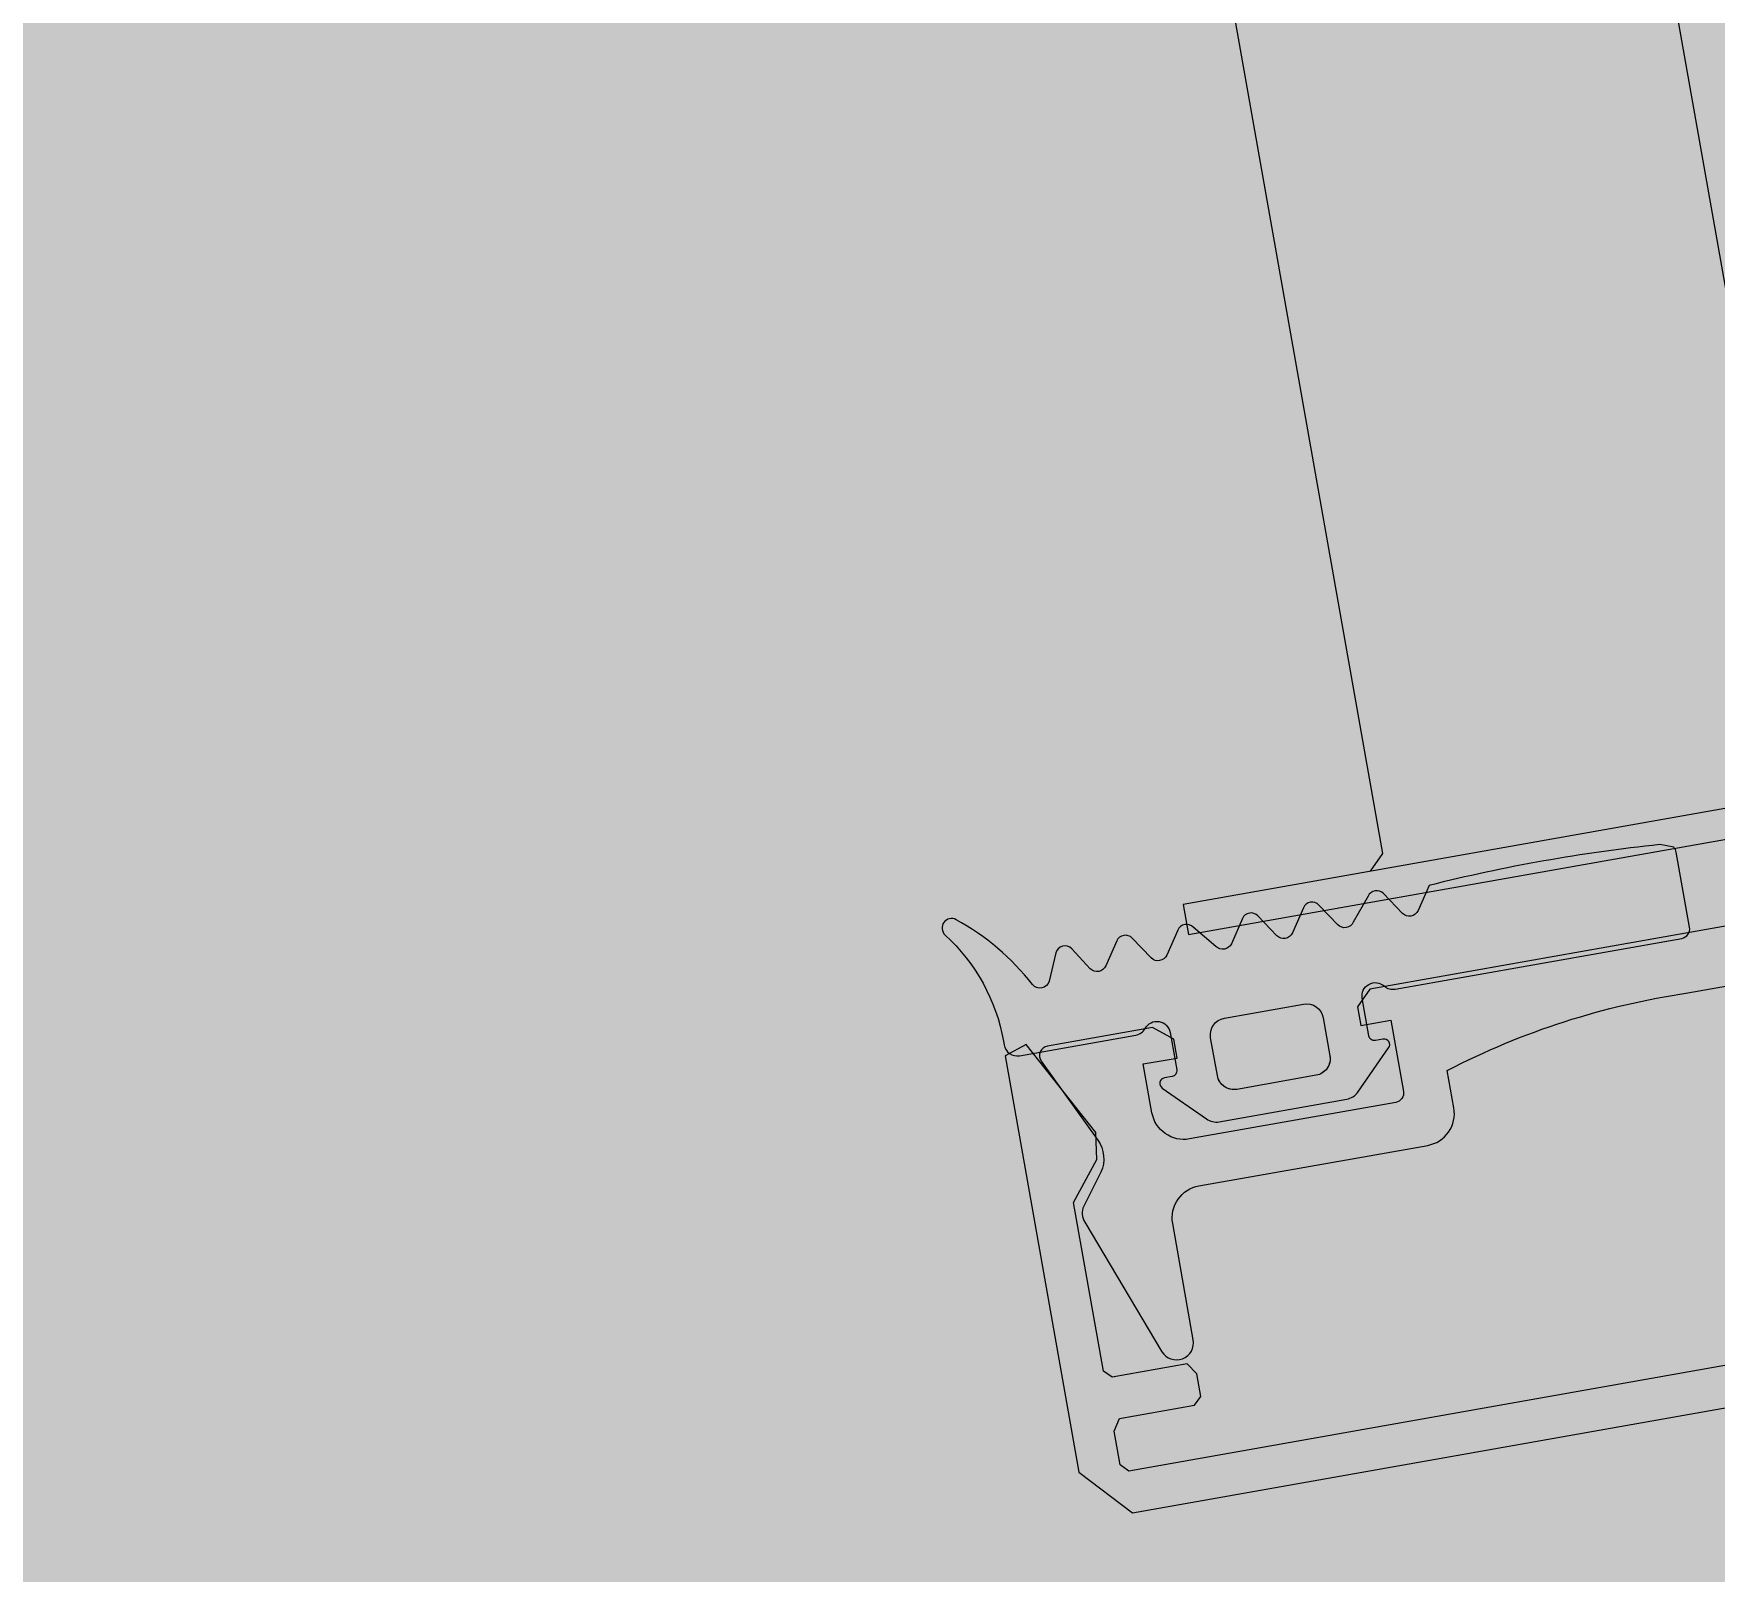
# Model space of a CAD drawing. Header units: millimetres. Extents: x -455656 to 9247092, y 0 to 412358.
# Drawn here: x 73207.4 to 73261.2, y 353524.7 to 353574 of the extents above; entities that cross this region are included whole.
import ezdxf
from ezdxf import colors
from ezdxf.entities.mleader import LeaderData, LeaderLine
from ezdxf.enums import TextEntityAlignment as Align
from ezdxf.math import Vec2, Vec3

# ---------------------------------------------------------------- set-up
doc = ezdxf.new("R2018")
doc.units = ezdxf.units.MM
doc.header["$MEASUREMENT"] = 0
doc.layers.get('0').update_dxf_attribs({"color": 250, "lineweight": 9})
doc.layers.add('АР_Названия помещений', color=124, linetype='Continuous', lineweight=5, plot=False)
for name, color, linetype, lineweight in [('АР_Номер помещения', 1, 'Continuous', 25), ('АР_Перегородки витражные', 152, 'Continuous', 13), ('АР_Помещения_площадь', 19, 'Continuous', 9), ('подлога', 250, 'Continuous', 9)]:
    doc.layers.add(name, color=color, linetype=linetype, lineweight=lineweight)
doc.styles.add('ISOCPEUR', font='isocpeur.ttf', dxfattribs={"width": 0.7})
doc.styles.get("Standard").update_dxf_attribs({"font": 'isocpeur.ttf'})

# ---------------------------------------------------------------- blocks, each defined once
blk = doc.blocks.new('*U232')
at = {"color": 7, "style": 'ISOCPEUR', "width": 0.7, "flags": 1}
blk.add_attdef('КАТЕГОРИЯ', (-499.1655280450395, -2092.186355050572), '', height=250, dxfattribs=at)
at = {"layer": 'АР_Номер помещения', "color": 7, "style": 'ISOCPEUR', "width": 0.7}
blk.add_attdef('НОМЕР_ПОМЕЩЕНИЯ', text='', height=300, dxfattribs=at).set_placement((1135.237061206132, -4683.518985257548), align=Align.MIDDLE_CENTER)
at = {"layer": 'АР_Помещения_площадь', "color": 7, "lineweight": 30, "width": 0.7, "flags": 104}
blk.add_attdef('ИМЯ_ПОМЕЩЕНИЯ', text='', height=100, dxfattribs=at).set_placement((157.6277002443094, 1217.141369806137), align=Align.MIDDLE_CENTER)
at = {"layer": 'АР_Помещения_площадь', "color": 7, "style": 'ISOCPEUR', "width": 0.7}
blk.add_attdef('ПЛОЩАДЬ_ПОМЕЩЕНИЯ', text='', height=200, dxfattribs=at).set_placement((6388.050877484358, -10752.08802457767), align=Align.MIDDLE_RIGHT)
blk = doc.blocks.new('*U228')
at = {"color": 7, "style": 'ISOCPEUR', "width": 0.7, "flags": 1}
blk.add_attdef('КАТЕГОРИЯ', (-499.1655280450395, -2092.186355050572), '', height=250, dxfattribs=at)
at = {"layer": 'АР_Номер помещения', "color": 7, "style": 'ISOCPEUR', "width": 0.7}
blk.add_attdef('НОМЕР_ПОМЕЩЕНИЯ', text='', height=300, dxfattribs=at).set_placement((-20232.67936610186, 2600.077544138208), align=Align.MIDDLE_CENTER)
at = {"layer": 'АР_Помещения_площадь', "color": 7, "style": 'ISOCPEUR', "width": 0.7}
blk.add_attdef('ПЛОЩАДЬ_ПОМЕЩЕНИЯ', text='', height=200, dxfattribs=at).set_placement((-20053.4577320706, 1769.683189343325), align=Align.MIDDLE_RIGHT)
at = {"layer": 'АР_Помещения_площадь', "color": 7, "lineweight": 30, "width": 0.7, "flags": 104}
blk.add_attdef('ИМЯ_ПОМЕЩЕНИЯ', text='', height=100, dxfattribs=at).set_placement((157.6277002443094, 1217.141369806137), align=Align.MIDDLE_CENTER)
blk = doc.blocks.new('_DotSmall')
at = {"color": 0, "linetype": 'ByBlock', "const_width": 0.5}
blk.add_lwpolyline([(-0.0625, 0, 1), (0.0625, 0, 1)], format="xyb", close=True, dxfattribs=at)
blk = doc.blocks.new('стойка витр.')
at = {"lineweight": 0, "ltscale": 100, "transparency": 33554687}
for points in [[(-69.8438361948356, -5.633594956780144), (-69.21493715024553, -5.916666730459838), (-30.90838462579995, 8.609511357899464), (-30.62531285212026, 9.238410402496811), (-31.1873041553481, 10.72042096611403)], [(-68.58632373265573, -58.46540642052423), (-90.15068845250062, -1.598661102303595), (-90.00917455367744, -1.284153596119722), (-88.98317839115043, -0.8950869223335758), (-88.55468153662514, -0.9934413902010419), (-87.69009137133253, -3.273426419786119), (-87.37564184903749, -3.414962306625966), (-86.69163474338711, -3.155580859434849), (-86.43607351230457, -2.797891934278596), (-87.30066367759719, -0.5179069046935183), (-87.1591497787449, -0.2033993985096458), (-82.02911098225741, 1.741955958394101), (-80.54324021661887, 1.262233232868311), (-79.70200834979187, 1.450846736610401), (-77.34320693471818, 4.170836259007046), (-77.83057009245385, 4.768357554989052), (-90.48468705118285, -0.0301937209587777), (-91.4479567084054, -1.960141251613095), (-69.79711318280897, -59.05493725829001)]]:
    blk.add_lwpolyline(points, dxfattribs=at)
at = {"color": 7, "lineweight": 0, "ltscale": 100, "transparency": 33554687}
blk.add_lwpolyline([(-74.06369480097783, 3.308391450875206, 0.5779496213016146), (-74.28822709678207, 3.786457927264564), (-75.21591578132939, 3.825837128097191, -0.615333828900983), (-75.41972296024323, 4.330405631961185, 0.1014034095220688), (-73.83454927545972, 7.11715754520992, 0.8870851218243345), (-74.38353605600423, 7.372048574252403, -0.1649969122064492), (-77.37516639285604, 4.905523520799761), (-77.48916274512885, 4.862295111939602, 0.4143043114941015), (-77.73690205768798, 4.311953389369592), (-76.39677740688785, 0.7779505007420084, 0.2286961432583318), (-76.12757003956358, 0.5227576163306367, -0.3190489133936659), (-75.8308042481076, 0.1276532846095506, -0.3190018552396916), (-76.10608007785049, -0.2827473570214352), (-77.2460725926212, -0.7150424396677408, -0.4143996870833266), (-77.48192731157178, -0.6088826129343943), (-77.5683841292921, -0.380889908366953, 0.6683385997492722), (-77.90615079682902, -0.370689789611788), (-78.61388821495348, -1.942959389103635, 0.1988829373258806), (-78.62659800215624, -2.362689632165711), (-77.15678812476108, -6.238681577618991, 0.1988829373551211), (-76.86896414318471, -6.544446800158767), (-75.29665854779887, -7.25210424636316, 0.6683385997492723), (-75.05058378231479, -7.020506375207333), (-75.13704060006421, -6.792513670639892, -0.4143996870833266), (-75.03088077326538, -6.556658951718418), (-73.89088825849467, -6.124363869072113, -0.7102015621310012), (-73.37286607688293, -6.741579856578028, 0.2286961432583318), (-73.40517316877958, -7.111109647914418), (-70.10181337440736, -15.82230158713355, 0.414362099440266), (-69.70872084749863, -15.99923473002855), (-67.42870682594366, -15.13463357074215, 0.1511707915363169), (-67.28675684856717, -15.02397433044825), (-67.28408048482379, -14.56993261339812, 0.03540799054371244), (-69.94453478069045, -7.554127657436766), (-70.80145552181057, -7.357523695485725, -0.527867958552825), (-70.9799117797229, -6.88692200143123), (-70.46881830951315, -6.171555145097955, 0.5278679585528249), (-70.64727456742548, -5.700953451043461), (-71.54744570542243, -5.39029515288712, -0.527867958552825), (-71.72590196330566, -4.91969345882535), (-71.21480849309592, -4.20432660249935, 0.5278679585528249), (-71.39326475097914, -3.733724908495788), (-72.25018549209926, -3.537120946544746, -0.527867958552825), (-72.4286417500116, -3.066519252482976), (-71.91757026780397, -2.351094412268139, 0.5278679585717272), (-72.0960265256872, -1.880492718206369), (-72.95294726680731, -1.683888756255328, -0.5278679585717273), (-73.13140352474875, -1.213287062200834), (-72.66353846338461, -0.3839238536165794, 0.5278679585528249), (-72.84199472126784, 0.08667784044519067), (-73.69893745039008, 0.2833397862850688, -0.5278679585717273), (-73.8773937083024, 0.753941480339563), (-73.36630023809266, 1.469308336665563, 0.5278679585717272), (-73.5447564960632, 1.939910030763713), (-74.40167723721243, 2.136513992714754, -0.5278679585528251), (-74.58013349509565, 2.607115686776524)], format="xyb", close=True, dxfattribs=at)
at = {"lineweight": 0, "ltscale": 100, "transparency": 33554687}
for points in [[(-59.28629948117305, -43.93455252060812), (-73.55412178576807, -6.30930235532287), (-74.18304982228437, -6.026241575636959), (-74.75303158370662, -6.242383619959583), (-74.40718232482322, -7.154412422125461), (-76.57319999407628, -7.975785172551696, -0.414362099391309), (-76.9662925209559, -7.798852029714908), (-79.34394296052051, -1.52882071842032, -0.4143260923197838), (-78.74236241533072, -0.1922330582674476), (-77.26035185172805, 0.3697582449676702), (-76.87127418394084, -0.6562669095073943), (-76.3012924225186, -0.4401248651847709), (-76.06142006575828, 0.3027815256646136), (-77.27188147796551, 3.494853341355338, 0.5512236456822476), (-77.7769173583074, 3.597680757055059), (-79.92338595120236, 1.349376512123854, -0.2673491356416615), (-80.91622193696094, 1.059369939495809), (-82.0875922003761, 1.397509788286698, 0.2496293600316565), (-82.58705019962508, 1.269536347390385), (-86.19986947378493, -1.925987660470128, 0.8270430078467679), (-85.63532520958688, -2.84412238272489), (-82.10129332900397, -1.503986737930973, -0.4143260923197836), (-80.76472567670862, -2.105611734441482), (-78.12768279598095, -9.059679143334506, 0.4143260923033303), (-76.7911151413573, -9.661304145942267), (-75.65109363460215, -9.228998069294903, -0.08279896819570452), (-71.78454054114991, -16.33338165576424), (-68.2828855071275, -25.56749207813118)], [(-59.94503853938659, -19.40384657128016, -1.575399656426527e-05), (-56.87977393603069, -20.78551547546522, -0.4398191101055806)], [(-56.36006749374792, -22.15601788895583, -1.575399656426528e-05), (-57.73845635901671, -25.2227588602982, -0.2080566110632873)], [(-29.84699778209324, -15.16484771611431), (-32.39756185706938, -8.438830995786702), (-32.78663952485658, -7.412805841304362, 0.5239329190821609), (-33.2204523376422, -7.186144611914642), (-64.21182667926769, -18.93829823563283, 0.4143255057077639)]]:
    blk.add_lwpolyline(points, format="xyb", dxfattribs=at)
at = {"color": 7, "lineweight": 0, "ltscale": 100, "transparency": 33554687}
blk.add_lwpolyline([(-72.00534459005576, 0.06645459306309931), (-72.91737339223619, -0.2793946658493951)], dxfattribs=at)
blk.add_lwpolyline([(-72.91737339223619, -0.2793946658493951), (-54.81141330953687, -48.02608389785019), (-53.89938450735644, -47.68023463893769), (-72.00534459005576, 0.06645459306309931)], close=True)
at = {"color": 7}
blk.add_lwpolyline([(-75.33468511578394, -1.905527627641277), (-74.42175758568919, -4.312981685368868, -0.414213562373095), (-74.73607402053312, -5.011296826465696), (-75.88953189010499, -5.44869808882504, -0.414213562373095), (-76.58784703121637, -5.134381653973833), (-77.50077456128201, -2.726927596246242, -0.414213562373095), (-77.18645812643808, -2.028612455142138), (-76.03300025686622, -1.591211192782794, -0.414213562373095)], format="xyb", close=True, dxfattribs=at)
blk = doc.blocks.new('A$Cf7573d2c')
at = {"color": 5, "lineweight": 0, "ltscale": 100, "transparency": 33554687}
for points in [[(22.94347876822576, -129.8061585653631), (23.32863212761004, -129.2340567151259), (15.4760210152017, -89.0253721447516), (14.90391916502267, -88.64021878529456), (13.34831858612597, -88.94402196916053)], [(75.22963465948123, -137.4833678396972), (15.53914114448708, -149.1407059916237), (15.25302935624495, -148.9481411982706), (15.04270636092406, -147.8711986557901), (15.21196939924266, -147.4654485115461), (17.60516828659456, -146.9980653982202), (17.79774496634491, -146.7120144731016), (17.65752765501384, -145.99404263428), (17.34810222545639, -145.6817786217725), (14.95490333810449, -146.1491617350985), (14.66879154986236, -145.9565969417163), (13.61716468690429, -140.5718233662192), (14.34078325994778, -139.1882331138622), (14.29685428855009, -138.3272358124523), (12.01399044063874, -135.5432063999469), (11.34278615599032, -135.9227315704484), (13.93680344289169, -149.2051953730988), (15.67648944130633, -150.4803732157889), (75.60635762184393, -138.7762860547809)], [(16.96039025508799, -130.9746341781865), (17.14735063223634, -131.9319502510043)]]:
    blk.add_lwpolyline(points, dxfattribs=at)
for points in [[(38.18685929093044, -122.3734353235923, -1.575399656426527e-05), (40.06604728137609, -119.585334079733, -0.4398191101055806)], [(41.50460271420889, -119.3043893908471, -1.575399656426528e-05), (44.29471273510717, -121.1805935695593, -0.2080566110632873)], [(39.08846345345955, -91.99172571639065), (32.02846282953396, -93.37051838135812), (30.95148985553533, -93.58084731984127, 0.5239329190821609), (30.65486346394755, -93.97018220560858), (37.00786279537715, -126.5004419321049, 0.4143255057077639)], [(62.47684169723652, -125.8643128953117), (22.98328991362359, -133.5772611531283), (22.59814249735791, -134.1493934348982), (22.71498530404642, -134.7476779409481), (23.67230137682054, -134.5607175638434), (24.11632187198848, -136.834289981547, -0.414362099391309), (23.87558276008349, -137.1918815805984), (17.29420974093955, -138.4772000001831, -0.4143260923197838), (16.07832761004101, -137.6586669406242), (15.77452442620415, -136.1030663617421), (16.85149740020279, -135.892737423259), (16.73465459351428, -135.2944529171946), (16.04288989887573, -134.9326376875397), (12.69231407553889, -135.586993064353, 0.5512236456822476), (12.50572439120151, -136.0674293322809), (14.35950590821449, -138.5625632936571, -0.2673491356416615), (14.4777864611242, -139.5901024985506), (13.94679948792327, -140.6875995079026, 0.2496293600316565), (13.988641141681, -141.2014912966988), (16.52857105073053, -145.3018074856955, 0.8270430078467679), (17.5288156735478, -144.9003198907303), (16.80436055595055, -141.1908037953544, -0.4143260923197836), (17.622934052255, -139.9749488876405), (24.92230934184045, -138.5494072136207, 0.4143260923033303), (25.74088284466416, -137.3335523046553), (25.50718534481712, -136.1369224294031, -0.08279896819570452), (33.1622308997903, -133.5248779198446), (42.85486593982205, -131.6319412461453)]]:
    blk.add_lwpolyline(points, format="xyb", dxfattribs=at)
at = {"color": 5}
blk.add_lwpolyline([(17.14735063223634, -131.9319502510043), (67.26492687151767, -122.1441683250596), (67.07796649448574, -121.1868522522418), (16.96039025508799, -130.9746341781865)], close=True, dxfattribs=at)
at = {"color": 5, "lineweight": 0, "ltscale": 100, "transparency": 33554687}
blk.add_lwpolyline([(13.41756239836104, -132.4562991059211, 0.5779496213016146), (12.90845855453517, -132.5969247933826), (12.71307372348383, -133.5046592174767, -0.615333828900983), (12.18134591274429, -133.6203842212853, 0.1014034095220688), (9.702108483761549, -131.5876167461684, 0.8870851218243345), (9.358218787820078, -132.0857089052442, -0.1649969122064492), (11.28444858861621, -135.4507106386882), (11.30781715002377, -135.5703675398981, 0.4143043114941015), (11.80845184403006, -135.9074367935682), (15.51793750782963, -135.1829876190459, 0.2286961432583318), (15.81490499409847, -134.9607122785674, -0.3190489133936659), (16.25442801520694, -134.7348873865558, -0.3190018552396916), (16.61248166311998, -135.0754795976682), (16.84617321973201, -136.272079041315, -0.4143996870833266), (16.70172994525637, -136.4866332249512), (16.46241614292376, -136.5333703476499, 0.6683385997492722), (16.39535582228564, -136.8645701023779), (17.82562233426142, -137.8275143641513, 0.1988829373258806), (18.23718629742507, -137.9108817430097), (22.30564266489819, -137.1163268844539, 0.1988829373551211), (22.65559902682435, -136.8842373319349), (23.61847053910606, -135.4539218432037, 0.6683385997492723), (23.43172626325395, -135.1722892109829), (23.19241246080492, -135.2190263337106, -0.4143996870833266), (22.97785827715416, -135.0745830591477), (22.74416672054213, -133.8779836154863, -0.7102015621310012), (23.43995764176361, -133.4715632053267, 0.2286961432583318), (23.79873376479372, -133.5657741833857), (32.94248452899046, -131.7800326296419, 0.414362099440266), (33.18322364089545, -131.422441030576), (32.71583458443638, -129.0292117116478, 0.1511707915363169), (32.630720381625, -128.8706215605489), (32.18364376563113, -128.7913527572819, 0.03540799054371244), (24.8194653185783, -130.2295502542984), (24.4810550250113, -131.0409963385318, -0.527867958552825), (23.9870853559114, -131.1374668337667), (23.36824043979868, -130.5129692403134, 0.5278679585528249), (22.87427077069879, -130.6094397355482), (22.41614271281287, -131.4442662674846, -0.527867958552825), (21.92217304371297, -131.5407367626904), (21.30332812760025, -130.9162391692516, 0.5278679585528249), (20.80935845850036, -131.0127096644574), (20.47094816493336, -131.8241557486908, -0.527867958552825), (19.97697849583346, -131.9206262439257), (19.35807271662634, -131.296140536826, 0.5278679585717272), (18.86410304752644, -131.3926110320317), (18.52569275395945, -132.2040571162652, -0.5278679585717273), (18.03172308485955, -132.3005276115291), (17.29322126752231, -131.6993985794252, 0.5278679585528249), (16.79925159842242, -131.7958690746309), (16.46078044176102, -132.6073270452034, -0.5278679585717273), (15.96681077266112, -132.7037975404382), (15.3479658565484, -132.0792999469995, 0.5278679585717272), (14.8539961874485, -132.175770442278), (14.51558589376509, -132.9872165265406, -0.5278679585528251), (14.02161622478161, -133.0836870217463)], format="xyb", close=True, dxfattribs=at)
at = {"color": 5}
blk.add_lwpolyline([(18.34217463084497, -134.5890351180569), (20.86917208810337, -134.0955216264847, -0.414213562373095), (21.50442092120647, -134.5231871236028), (21.74087279406376, -135.7339205513417, -0.414213562373095), (21.31320729688741, -136.3691693845467), (18.78620983962901, -136.8626828761044, -0.414213562373095), (18.15096100640949, -136.4350173789717), (17.91450913366862, -135.2242839512328, -0.414213562373095)], format="xyb", close=True, dxfattribs=at)
at = {"layer": 'АР_Перегородки витражные', "rotation": 80.28340479355269}
blk.add_blockref('стойка витр.', (29.17858439369593, -60.01344902928395), dxfattribs=at)
blk = doc.blocks.new('A$Cec9b444d')
at = {"color": 241, "ltscale": 100, "true_color": 0xf7abae, "rotation": 359}
blk.add_blockref('A$Cf7573d2c', (-2406.342871125562, -6569.669669666932), dxfattribs=at)

msp = doc.modelspace()

# ---------------------------------------------------------------- linework, layer by layer
at = {"layer": 'подлога', "lineweight": 18, "ltscale": 100}
msp.add_arc((72770.17612167158, 363142.4159482658), 9778.654617052323, 272.5925479651825, 356.6353913737209, dxfattribs=at)

# ---------------------------------------------------------------- block references
at = {"layer": 'подлога'}
ref = msp.add_blockref('*U228', (85647.49142372923, 368320.534157893), dxfattribs=at)
lines = msp.add_mtext('\\W0.8000;Многофункциональный информационный библиотечный центр с зоной для индивидуальных занятий', dxfattribs={"layer": 'АР_Названия помещений', "insert": (65982.13497894118, 368850.0121599587), "char_height": 7190.015373145958, "width": 926.9399707174232, "attachment_point": 1})
ref.add_attrib('ИМЯ_ПОМЕЩЕНИЯ', '', (65982.13497894118, 368850.0121599587), dxfattribs={"flags": 104}).embed_mtext(lines)
at = {"layer": 'подлога', "ltscale": 100}
msp.add_blockref('A$Cec9b444d', (75635.89842551973, 360246.9983117845), dxfattribs=at)
at = {"layer": 'подлога'}
ref = msp.add_blockref('*U232', (55488.15389063268, 365732.9416342604), dxfattribs=at)
lines = msp.add_mtext('\\W0.8000;Универсальное помещение с возможностью организации гимнастического зала (хореография)', dxfattribs={"layer": 'АР_Названия помещений', "insert": (57495.9826528366, 361036.1847225375), "char_height": 10397.47423260057, "width": 926.9399707174232, "attachment_point": 1})
ref.add_attrib('ИМЯ_ПОМЕЩЕНИЯ', '', (57495.9826528366, 361036.1847225375), dxfattribs={"flags": 104}).embed_mtext(lines)

# ---------------------------------------------------------------- leaders
ml = msp.add_multileader_mtext('Standard', dxfattribs=at)
ml.set_content('Л.4', color=256, style='ISOCPEUR')
ml.set_leader_properties(color=256, linetype='Continuous', lineweight=-1)
ml.set_arrow_properties(name='DOTSMALL')
ml.build(insert=Vec2(0, 0))
ml.multileader.update_dxf_attribs({"has_text_frame": 1, "text_left_attachment_type": 4, "text_right_attachment_type": 4, "dogleg_length": 100, "arrow_head_size": 180})
ctx = ml.context
ctx.base_point, ctx.char_height, ctx.arrow_head_size, ctx.landing_gap_size, ctx.plane_origin = Vec3(82175.49815455079, 377793.6247876163), 250, 180, 50, Vec3(110295.9456595454, 365635.9653365304)
ctx.left_attachment, ctx.right_attachment = 4, 4
notes = []
notes.append((ctx, [(0, (0, 0, 0), (0, 0), (1, 0), 1, [])]))
ctx.mtext.insert, ctx.mtext.width, ctx.mtext.line_spacing_style, ctx.mtext.flow_direction = Vec3(82225.49815455079, 378126.9581209496), 852.6970314602484, 2, 5
ml = msp.add_multileader_mtext('Standard', dxfattribs=at)
ml.set_content('Л.4', color=256, style='ISOCPEUR')
ml.set_leader_properties(color=256, linetype='Continuous', lineweight=-1)
ml.set_arrow_properties(name='DOTSMALL')
ml.build(insert=Vec2(0, 0))
ml.multileader.update_dxf_attribs({"has_text_frame": 1, "text_left_attachment_type": 4, "text_right_attachment_type": 4, "dogleg_length": 100, "arrow_head_size": 180})
ctx = ml.context
ctx.base_point, ctx.char_height, ctx.arrow_head_size, ctx.landing_gap_size, ctx.plane_origin = Vec3(219850.3772628987, 377259.0848165639), 250, 180, 50, Vec3(247234.1016750127, 365635.9653365304)
ctx.left_attachment, ctx.right_attachment = 4, 4
notes.append((ctx, [(0, (0, 0, 0), (0, 0), (1, 0), 1, [])]))
ctx.mtext.insert, ctx.mtext.width, ctx.mtext.line_spacing_style, ctx.mtext.flow_direction = Vec3(219900.3772628987, 377592.4181498972), 852.6970314602484, 2, 5
ml = msp.add_multileader_mtext('Standard', dxfattribs=at)
ml.set_content('+11,550', color=256, style='ISOCPEUR')
ml.set_leader_properties(color=256, linetype='Continuous', lineweight=-1)
ml.set_arrow_properties(name='DOTSMALL')
ml.build(insert=Vec2(0, 0))
ml.multileader.update_dxf_attribs({"has_text_frame": 1, "text_left_attachment_type": 4, "text_right_attachment_type": 4, "dogleg_length": 100, "arrow_head_size": 180})
ctx = ml.context
ctx.base_point, ctx.char_height, ctx.arrow_head_size, ctx.landing_gap_size, ctx.plane_origin = Vec3(219245.8889254558, 376608.6987393774), 250, 180, 50, Vec3(217084.6765553873, 376017.453165892)
ctx.left_attachment, ctx.right_attachment = 4, 4
notes.append((ctx, [(0, (0, 0, 0), (0, 0), (1, 0), 1, [])]))
ctx.mtext.insert, ctx.mtext.width, ctx.mtext.line_spacing_style, ctx.mtext.flow_direction = Vec3(219295.8889254558, 376942.0320727107), 852.6970314602484, 2, 5
ml = msp.add_multileader_mtext('Standard', dxfattribs=at)
ml.set_content('+11,550', color=256, style='ISOCPEUR')
ml.set_leader_properties(color=256, linetype='Continuous', lineweight=-1)
ml.set_arrow_properties(name='DOTSMALL')
ml.build(insert=Vec2(0, 0))
ml.multileader.update_dxf_attribs({"has_text_frame": 1, "text_left_attachment_type": 4, "text_right_attachment_type": 4, "dogleg_length": 100, "arrow_head_size": 180})
ctx = ml.context
ctx.base_point, ctx.char_height, ctx.arrow_head_size, ctx.landing_gap_size, ctx.plane_origin = Vec3(219245.8889254558, 376608.6987393774), 250, 180, 50, Vec3(217084.6765553873, 376017.453165892)
ctx.left_attachment, ctx.right_attachment = 4, 4
notes.append((ctx, [(0, (0, 0, 0), (0, 0), (1, 0), 1, [])]))
ctx.mtext.insert, ctx.mtext.width, ctx.mtext.line_spacing_style, ctx.mtext.flow_direction = Vec3(219295.8889254558, 376942.0320727107), 852.6970314602484, 2, 5
ml = msp.add_multileader_mtext('Standard', dxfattribs=at)
ml.set_content('+13,200', color=256, style='ISOCPEUR')
ml.set_leader_properties(color=256, linetype='Continuous', lineweight=-1)
ml.set_arrow_properties(name='DOTSMALL')
ml.build(insert=Vec2(0, 0))
ml.multileader.update_dxf_attribs({"has_text_frame": 1, "text_left_attachment_type": 4, "text_right_attachment_type": 4, "dogleg_length": 100, "arrow_head_size": 180})
ctx = ml.context
ctx.base_point, ctx.char_height, ctx.arrow_head_size, ctx.landing_gap_size, ctx.plane_origin = Vec3(224401.7393452308, 376542.2482140392), 250, 180, 50, Vec3(222084.6765553873, 376762.453165892)
ctx.left_attachment, ctx.right_attachment = 4, 4
notes.append((ctx, [(0, (0, 0, 0), (0, 0), (1, 0), 1, [])]))
ctx.mtext.insert, ctx.mtext.width, ctx.mtext.line_spacing_style, ctx.mtext.flow_direction = Vec3(224451.7393452308, 376875.5815473725), 852.6970314602484, 2, 5
ml = msp.add_multileader_mtext('Standard', dxfattribs=at)
ml.set_content('+7,050', color=256, style='ISOCPEUR')
ml.set_leader_properties(color=256, linetype='Continuous', lineweight=-1)
ml.set_arrow_properties(name='DOTSMALL')
ml.build(insert=Vec2(0, 0))
ml.multileader.update_dxf_attribs({"has_text_frame": 1, "text_left_attachment_type": 4, "text_right_attachment_type": 4, "dogleg_length": 100, "arrow_head_size": 180})
ctx = ml.context
ctx.base_point, ctx.char_height, ctx.arrow_head_size, ctx.landing_gap_size, ctx.plane_origin = Vec3(87831.4959495184, 376392.4999999999), 250, 180, 50, Vec3(87750.10249966918, 375124.9358078697)
ctx.left_attachment, ctx.right_attachment = 4, 4
notes.append((ctx, [(0, (0, 0, 0), (0, 0), (1, 0), 1, [])]))
ctx.mtext.insert, ctx.mtext.width, ctx.mtext.line_spacing_style, ctx.mtext.flow_direction = Vec3(87881.4959495184, 376725.8333333333), 852.6970314602484, 2, 5
ml = msp.add_multileader_mtext('Standard', dxfattribs=at)
ml.set_content('+8,400', color=256, style='ISOCPEUR')
ml.set_leader_properties(color=256, linetype='Continuous', lineweight=-1)
ml.set_arrow_properties(name='DOTSMALL')
ml.build(insert=Vec2(0, 0))
ml.multileader.update_dxf_attribs({"has_text_frame": 1, "text_left_attachment_type": 4, "text_right_attachment_type": 4, "dogleg_length": 100, "arrow_head_size": 180})
ctx = ml.context
ctx.base_point, ctx.char_height, ctx.arrow_head_size, ctx.landing_gap_size, ctx.plane_origin = Vec3(82070.15135281812, 375831.4939131254), 250, 180, 50, Vec3(82613.43255171715, 376634.4506587264)
ctx.left_attachment, ctx.right_attachment = 4, 4
notes.append((ctx, [(0, (0, 0, 0), (0, 0), (1, 0), 1, [])]))
ctx.mtext.insert, ctx.mtext.width, ctx.mtext.line_spacing_style, ctx.mtext.flow_direction = Vec3(82120.15135281812, 376164.8272464587), 852.6970314602484, 2, 5
ml = msp.add_multileader_mtext('Standard', dxfattribs=at)
ml.set_content('+13,340', color=256, style='ISOCPEUR')
ml.set_leader_properties(color=256, linetype='Continuous', lineweight=-1)
ml.set_arrow_properties(name='DOTSMALL')
ml.build(insert=Vec2(0, 0))
ml.multileader.update_dxf_attribs({"has_text_frame": 1, "text_left_attachment_type": 4, "text_right_attachment_type": 4, "dogleg_length": 100, "arrow_head_size": 180})
ctx = ml.context
ctx.base_point, ctx.char_height, ctx.arrow_head_size, ctx.landing_gap_size, ctx.plane_origin = Vec3(224285.9490200104, 374950.442894895), 250, 180, 50, Vec3(222767.0739934937, 375245.3283236614)
ctx.left_attachment, ctx.right_attachment = 4, 4
notes.append((ctx, [(0, (0, 0, 0), (0, 0), (1, 0), 1, [])]))
ctx.mtext.insert, ctx.mtext.width, ctx.mtext.line_spacing_style, ctx.mtext.flow_direction = Vec3(224335.9490200104, 375283.7762282284), 852.6970314602484, 2, 5
ml = msp.add_multileader_mtext('Standard', dxfattribs=at)
ml.set_content('+6,300', color=256, style='ISOCPEUR')
ml.set_leader_properties(color=256, linetype='Continuous', lineweight=-1)
ml.set_arrow_properties(name='DOTSMALL')
ml.build(insert=Vec2(0, 0))
ml.multileader.update_dxf_attribs({"has_text_frame": 1, "text_left_attachment_type": 4, "text_right_attachment_type": 4, "dogleg_length": 100, "arrow_head_size": 180})
ctx = ml.context
ctx.base_point, ctx.char_height, ctx.arrow_head_size, ctx.landing_gap_size, ctx.plane_origin = Vec3(114000.6128782593, 374275.3025510189), 250, 180, 50, Vec3(122344.4352477953, 372034.3899366878)
ctx.left_attachment, ctx.right_attachment = 4, 4
notes.append((ctx, [(0, (0, 0, 0), (0, 0), (1, 0), 1, [])]))
ctx.mtext.insert, ctx.mtext.width, ctx.mtext.line_spacing_style, ctx.mtext.flow_direction = Vec3(114050.6128782593, 374608.6358843523), 852.6970314602484, 2, 5
ml = msp.add_multileader_mtext('Standard', dxfattribs=at)
ml.set_content('Л.5', color=256, style='ISOCPEUR')
ml.set_leader_properties(color=256, linetype='Continuous', lineweight=-1)
ml.set_arrow_properties(name='DOTSMALL')
ml.build(insert=Vec2(0, 0))
ml.multileader.update_dxf_attribs({"has_text_frame": 1, "text_left_attachment_type": 4, "text_right_attachment_type": 4, "dogleg_length": 100, "arrow_head_size": 180})
ctx = ml.context
ctx.base_point, ctx.char_height, ctx.arrow_head_size, ctx.landing_gap_size, ctx.plane_origin = Vec3(112098.3033871534, 373662.8772549377), 250, 180, 50, Vec3(137881.1694565561, 359942.2755255026)
ctx.left_attachment, ctx.right_attachment = 4, 4
notes.append((ctx, [(0, (0, 0, 0), (0, 0), (1, 0), 1, [])]))
ctx.mtext.insert, ctx.mtext.width, ctx.mtext.line_spacing_style, ctx.mtext.flow_direction = Vec3(112148.3033871534, 373996.210588271), 852.6970314602484, 2, 5
ml = msp.add_multileader_mtext('Standard', dxfattribs=at)
ml.set_content('+8,400', color=256, style='ISOCPEUR')
ml.set_leader_properties(color=256, linetype='Continuous', lineweight=-1)
ml.set_arrow_properties(name='DOTSMALL')
ml.build(insert=Vec2(0, 0))
ml.multileader.update_dxf_attribs({"has_text_frame": 1, "text_left_attachment_type": 4, "text_right_attachment_type": 4, "dogleg_length": 100, "arrow_head_size": 180})
ctx = ml.context
ctx.base_point, ctx.char_height, ctx.arrow_head_size, ctx.landing_gap_size, ctx.plane_origin = Vec3(113239.5797640355, 366665.15901991), 250, 180, 50, Vec3(117207.7652998433, 373543.9047875445)
ctx.left_attachment, ctx.right_attachment = 4, 4
notes.append((ctx, [(0, (0, 0, 0), (0, 0), (1, 0), 1, [])]))
ctx.mtext.insert, ctx.mtext.width, ctx.mtext.line_spacing_style, ctx.mtext.flow_direction = Vec3(113289.5797640355, 366998.4923532433), 852.6970314602484, 2, 5
ml = msp.add_multileader_mtext('Standard', dxfattribs=at)
ml.set_content('+8,400', color=256, style='ISOCPEUR')
ml.set_leader_properties(color=256, linetype='Continuous', lineweight=-1)
ml.set_arrow_properties(name='DOTSMALL')
ml.build(insert=Vec2(0, 0))
ml.multileader.update_dxf_attribs({"has_text_frame": 1, "text_left_attachment_type": 4, "text_right_attachment_type": 4, "dogleg_length": 100, "arrow_head_size": 180})
ctx = ml.context
ctx.base_point, ctx.char_height, ctx.arrow_head_size, ctx.landing_gap_size, ctx.plane_origin = Vec3(85630.60409362851, 366612.1131159312), 250, 180, 50, Vec3(85857.8806298783, 366404.9473238165)
ctx.left_attachment, ctx.right_attachment = 4, 4
notes.append((ctx, [(0, (0, 0, 0), (0, 0), (1, 0), 1, [])]))
ctx.mtext.insert, ctx.mtext.width, ctx.mtext.line_spacing_style, ctx.mtext.flow_direction = Vec3(85680.60409362851, 366945.4464492645), 852.6970314602484, 2, 5
for ctx, leaders in notes:
    for number, flags, end, landing, length, lines in leaders:
        leader = LeaderData()
        leader.index, (leader.has_last_leader_line, leader.has_dogleg_vector, leader.attachment_direction) = number, flags
        leader.last_leader_point, leader.dogleg_vector, leader.dogleg_length = Vec3(end), Vec3(landing), length
        for number, points, colour, breaks in lines:
            line = LeaderLine()
            line.index, line.vertices, line.color, line.breaks = number, Vec3.list(points), colors.encode_raw_color(colour), breaks
            leader.lines.append(line)
        ctx.leaders.append(leader)

doc.saveas('drawing.dxf')
